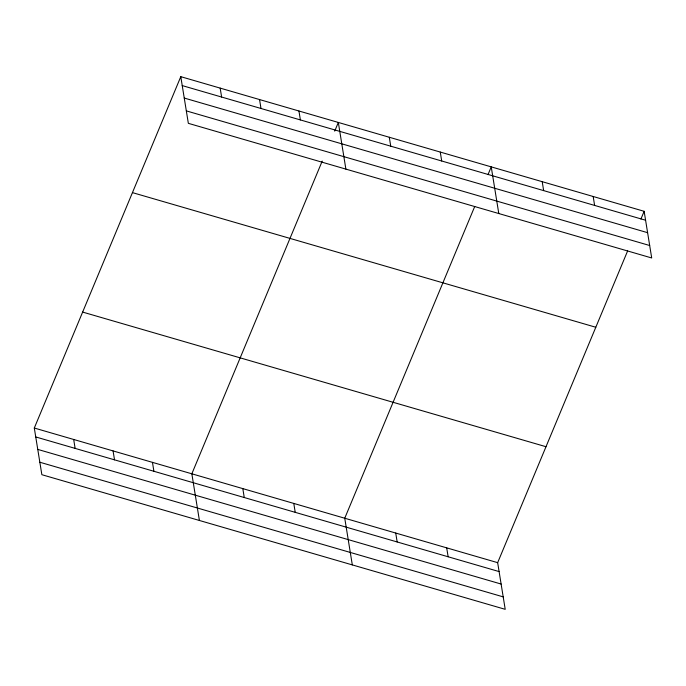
<?xml version="1.0" encoding="UTF-8"?>
<svg xmlns="http://www.w3.org/2000/svg" width="686" height="686" viewBox="0 0 686 686"><rect width="100%" height="100%" fill="white"/><g stroke="black" fill="none" stroke-linecap="round" stroke-linejoin="round"><path stroke-width="1.03" d="M627.63 250.922L497.659 562.666L505.213 609.331L41.855 474.695L34.3 428.03L180.787 76.669L644.145 211.305L651.7 257.97L188.341 123.334L180.787 76.669M322.214 161.099L191.84 473.803L199.403 520.468M334.699 131.146L338.327 122.451L345.881 169.116M474.721 206.495L344.749 518.23L352.312 564.895M488.012 174.613L491.236 166.878L498.791 213.543M640.921 219.04L644.145 211.305M182.227 85.596L645.586 220.232M184.242 98.047L647.601 232.683M186.326 110.883L649.685 245.519M132.441 192.62L595.8 327.256M82.637 312.079L545.996 446.715M34.3 428.03L497.659 562.666M35.741 436.948L499.108 571.584M37.764 449.399L501.123 584.043M39.839 462.235L503.198 596.871M593.176 196.496L594.616 205.423M542.206 181.687L543.646 190.605M440.266 152.069L441.707 160.987M389.296 137.26L390.737 146.178M446.689 547.857L448.138 556.775M395.719 533.048L397.168 541.966M298.942 111.003L300.382 119.921M259.557 99.564L260.997 108.482M293.78 503.421L295.229 512.339M220.172 88.117L221.612 97.035M242.81 488.612L244.259 497.53M152.455 462.355L153.904 471.282M113.07 450.916L114.519 459.834M73.685 439.469L75.134 448.387"/></g></svg>
